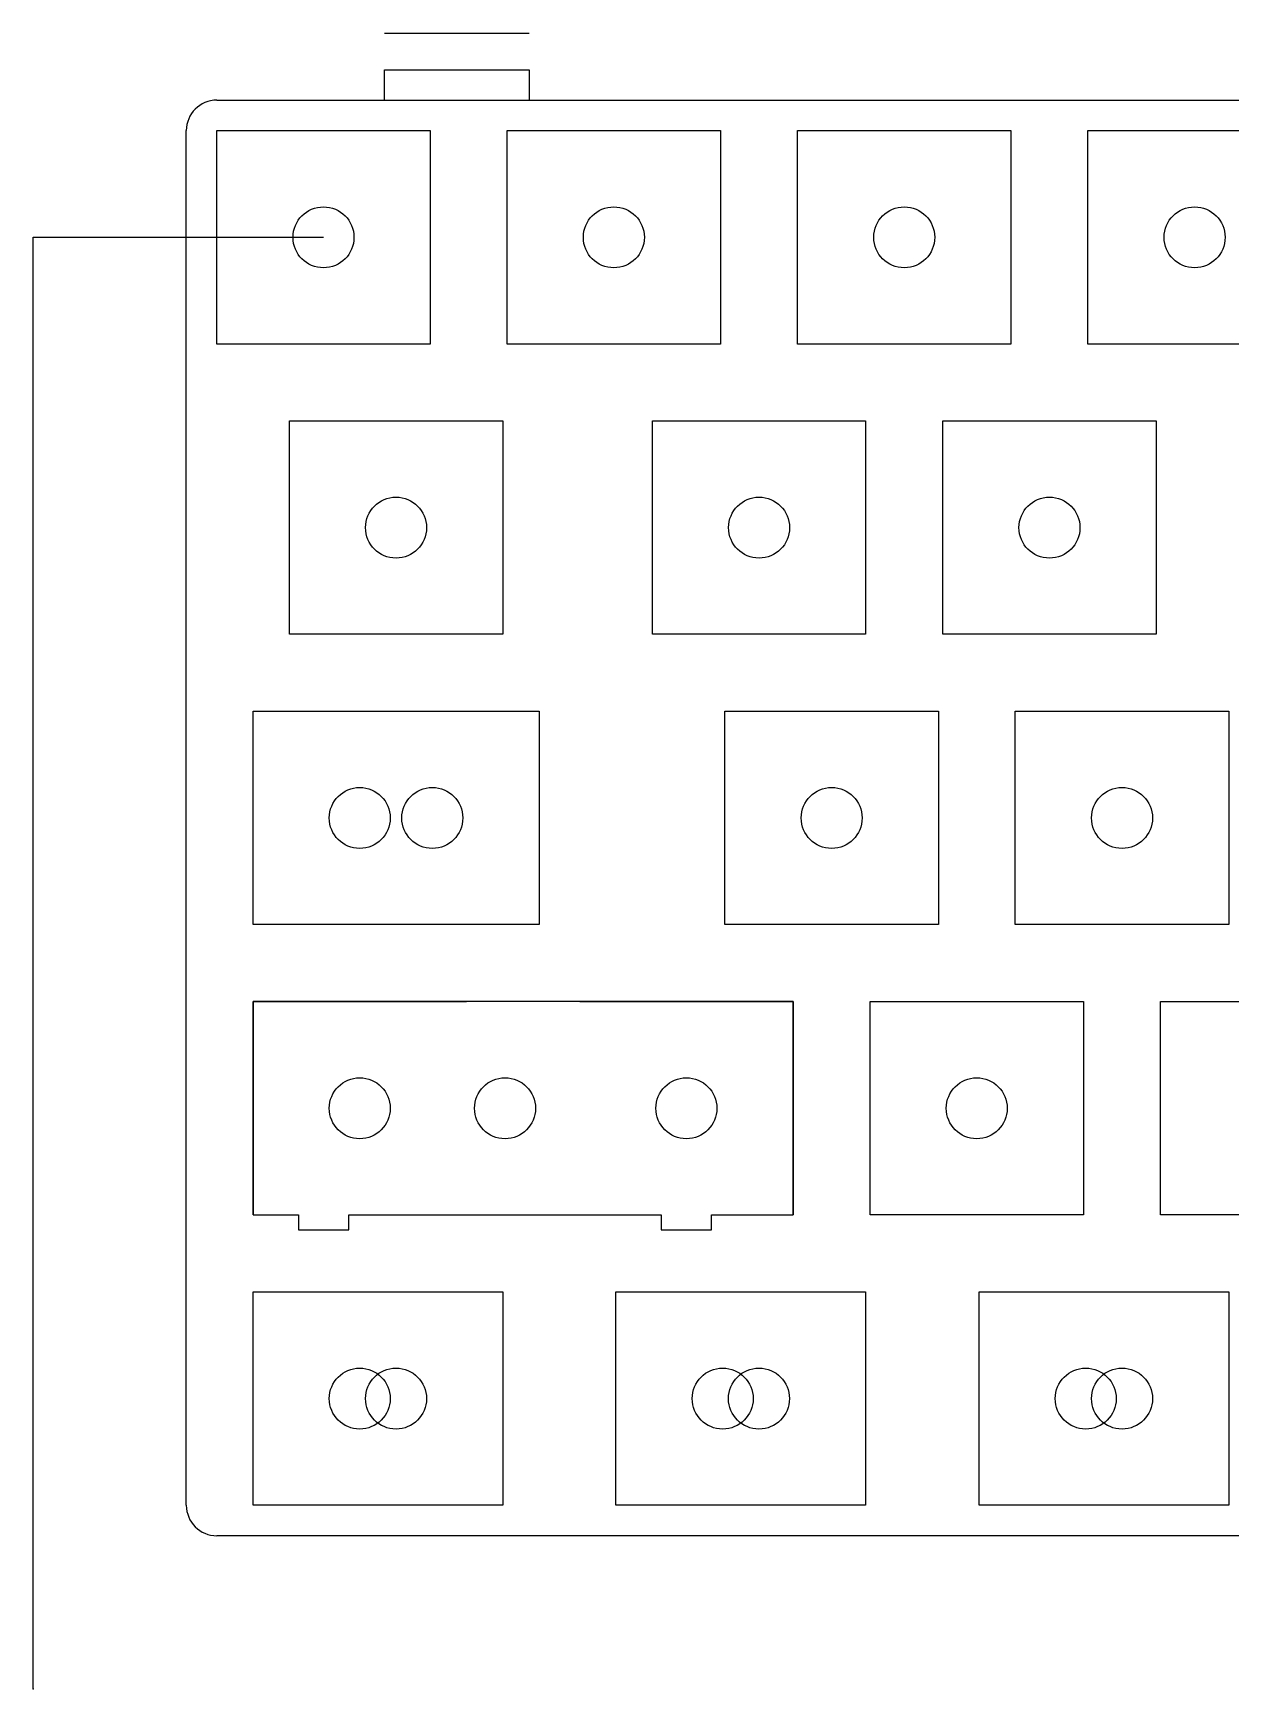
# Model space of a CAD drawing. Extents: x 0 to 295, y 0 to 113.
# Drawn here: x 0 to 78.6, y 0 to 108.7 of the extents above; entities that cross this region are included whole.
import ezdxf

# ---------------------------------------------------------------- set-up
doc = ezdxf.new("R2010")
doc.units = 0
doc.header["$MEASUREMENT"] = 0

msp = doc.modelspace()

# ---------------------------------------------------------------- linework, layer by layer
at = {"linetype": 'Continuous'}
for p, q in [((23.05, 108.65), (32.55, 108.65)), ((23.05, 104.25), (23.05, 106.25)), ((23.05, 106.25), (32.55, 106.25)), ((32.55, 106.25), (32.55, 104.25)), ((12.05, 104.25), (292.75, 104.25)), ((10.05, 95.25), (10.05, 102.25)), ((0, 0), (0, 95.25)), ((0, 95.25), (19.05, 95.25)), ((10.05, 12.05), (10.05, 95.25)), ((292.75, 10.05), (12.05, 10.05))]:
    msp.add_line(p, q, dxfattribs=at)
at = {"color": 0}
for p, q in [((12.05, 102.25), (26.05, 102.25)), ((12.05, 88.25), (12.05, 102.25)), ((26.05, 102.25), (26.05, 88.25)), ((31.1, 102.25), (45.1, 102.25)), ((31.1, 88.25), (31.1, 102.25)), ((31.1, 102.25), (45.1, 102.25)), ((31.1, 88.25), (31.1, 102.25)), ((45.1, 102.25), (45.1, 88.25)), ((45.1, 102.25), (45.1, 88.25)), ((50.15, 102.25), (64.15, 102.25)), ((50.15, 88.25), (50.15, 102.25)), ((50.15, 102.25), (64.15, 102.25)), ((50.15, 88.25), (50.15, 102.25)), ((64.15, 102.25), (64.15, 88.25)), ((64.15, 102.25), (64.15, 88.25)), ((69.2, 102.25), (83.2, 102.25)), ((69.2, 88.25), (69.2, 102.25)), ((69.2, 102.25), (83.2, 102.25)), ((69.2, 88.25), (69.2, 102.25)), ((26.05, 88.25), (12.05, 88.25)), ((45.1, 88.25), (31.1, 88.25)), ((45.1, 88.25), (31.1, 88.25)), ((64.15, 88.25), (50.15, 88.25)), ((64.15, 88.25), (50.15, 88.25)), ((83.2, 88.25), (69.2, 88.25)), ((83.2, 88.25), (69.2, 88.25)), ((16.81, 83.2), (30.81, 83.2)), ((16.81, 69.2), (16.81, 83.2)), ((16.81, 83.2), (30.81, 83.2)), ((16.81, 69.2), (16.81, 83.2)), ((30.81, 83.2), (30.81, 69.2)), ((30.81, 83.2), (30.81, 69.2)), ((40.63, 83.2), (54.62, 83.2)), ((40.63, 69.2), (40.63, 83.2)), ((40.63, 83.2), (54.62, 83.2)), ((40.63, 69.2), (40.63, 83.2)), ((54.62, 83.2), (54.62, 69.2)), ((54.62, 83.2), (54.62, 69.2)), ((59.68, 83.2), (73.67, 83.2)), ((59.68, 69.2), (59.68, 83.2)), ((59.68, 83.2), (73.67, 83.2)), ((59.68, 69.2), (59.68, 83.2)), ((73.67, 83.2), (73.67, 69.2)), ((73.67, 83.2), (73.67, 69.2)), ((30.81, 69.2), (16.81, 69.2)), ((30.81, 69.2), (16.81, 69.2)), ((54.62, 69.2), (40.63, 69.2)), ((54.62, 69.2), (40.63, 69.2)), ((73.67, 69.2), (59.68, 69.2)), ((73.67, 69.2), (59.68, 69.2)), ((14.43, 64.15), (33.19, 64.15)), ((14.43, 50.15), (14.43, 64.15)), ((14.43, 64.15), (28.43, 64.15)), ((14.43, 50.15), (14.43, 64.15)), ((19.19, 64.15), (33.19, 64.15)), ((33.19, 64.15), (33.19, 50.15)), ((33.19, 64.15), (33.19, 50.15)), ((45.39, 64.15), (59.39, 64.15)), ((45.39, 50.15), (45.39, 64.15)), ((45.39, 64.15), (59.39, 64.15)), ((45.39, 50.15), (45.39, 64.15)), ((59.39, 64.15), (59.39, 50.15)), ((59.39, 64.15), (59.39, 50.15)), ((64.44, 64.15), (78.44, 64.15)), ((64.44, 50.15), (64.44, 64.15)), ((64.44, 64.15), (78.44, 64.15)), ((64.44, 50.15), (64.44, 64.15)), ((78.44, 64.15), (78.44, 50.15)), ((78.44, 64.15), (78.44, 50.15)), ((33.19, 50.15), (14.43, 50.15)), ((28.43, 50.15), (14.43, 50.15)), ((33.19, 50.15), (19.19, 50.15)), ((59.39, 50.15), (45.39, 50.15)), ((59.39, 50.15), (45.39, 50.15)), ((78.44, 50.15), (64.44, 50.15)), ((78.44, 50.15), (64.44, 50.15)), ((14.43, 45.1), (14.43, 31.1)), ((49.86, 45.1), (14.43, 45.1)), ((14.43, 45.1), (28.43, 45.1)), ((14.43, 31.1), (14.43, 45.1)), ((35.86, 45.1), (49.86, 45.1)), ((49.86, 31.1), (49.86, 45.1)), ((49.86, 45.1), (49.86, 31.1)), ((54.91, 45.1), (68.91, 45.1)), ((54.91, 31.1), (54.91, 45.1)), ((54.91, 45.1), (68.91, 45.1)), ((54.91, 31.1), (54.91, 45.1)), ((68.91, 45.1), (68.91, 31.1)), ((68.91, 45.1), (68.91, 31.1)), ((73.96, 45.1), (87.96, 45.1)), ((73.96, 31.1), (73.96, 45.1)), ((73.96, 45.1), (87.96, 45.1)), ((73.96, 31.1), (73.96, 45.1)), ((14.43, 31.1), (17.41, 31.1)), ((17.41, 31.1), (17.41, 30.13)), ((20.71, 30.13), (20.71, 31.1)), ((20.71, 31.1), (41.21, 31.1)), ((41.21, 31.1), (41.21, 30.13)), ((44.51, 30.13), (44.51, 31.1)), ((44.51, 31.1), (49.86, 31.1)), ((68.91, 31.1), (54.91, 31.1)), ((68.91, 31.1), (54.91, 31.1)), ((87.96, 31.1), (73.96, 31.1)), ((87.96, 31.1), (73.96, 31.1)), ((17.41, 30.13), (20.71, 30.13)), ((41.21, 30.13), (44.51, 30.13)), ((14.43, 26.05), (30.81, 26.05)), ((14.43, 12.05), (14.43, 26.05)), ((14.43, 26.05), (28.43, 26.05)), ((14.43, 12.05), (14.43, 26.05)), ((16.81, 26.05), (30.81, 26.05)), ((30.81, 26.05), (30.81, 12.05)), ((30.81, 26.05), (30.81, 12.05)), ((38.24, 26.05), (54.62, 26.05)), ((38.24, 12.05), (38.24, 26.05)), ((38.24, 26.05), (52.24, 26.05)), ((38.24, 12.05), (38.24, 26.05)), ((40.63, 26.05), (54.62, 26.05)), ((54.62, 26.05), (54.62, 12.05)), ((54.62, 26.05), (54.62, 12.05)), ((62.06, 26.05), (78.44, 26.05)), ((62.06, 12.05), (62.06, 26.05)), ((62.06, 26.05), (76.06, 26.05)), ((62.06, 12.05), (62.06, 26.05)), ((64.44, 26.05), (78.44, 26.05)), ((78.44, 26.05), (78.44, 12.05)), ((78.44, 26.05), (78.44, 12.05)), ((30.81, 12.05), (14.43, 12.05)), ((28.43, 12.05), (14.43, 12.05)), ((30.81, 12.05), (16.81, 12.05)), ((54.62, 12.05), (38.24, 12.05)), ((52.24, 12.05), (38.24, 12.05)), ((54.62, 12.05), (40.63, 12.05)), ((78.44, 12.05), (62.06, 12.05)), ((76.06, 12.05), (62.06, 12.05)), ((78.44, 12.05), (64.44, 12.05))]:
    msp.add_line(p, q, dxfattribs=at)
at = {"linetype": 'Continuous'}
for centre in [(19.05, 95.25), (38.1, 95.25), (57.15, 95.25), (76.2, 95.25), (23.81, 76.2), (47.63, 76.2), (66.68, 76.2), (21.43, 57.15), (26.19, 57.15), (52.39, 57.15), (71.44, 57.15), (21.43, 38.1), (30.96, 38.1), (42.86, 38.1), (61.91, 38.1), (21.43, 19.05), (23.81, 19.05), (45.24, 19.05), (47.62, 19.05), (69.06, 19.05), (71.44, 19.05)]:
    msp.add_circle(centre, 2, dxfattribs=at)
for centre, start, end in [((12.05, 102.25), 90, 180), ((12.05, 12.05), 180, 270)]:
    msp.add_arc(centre, 2, start, end, dxfattribs=at)
msp.add_point((0, 0), dxfattribs=at)
msp.add_point((0, 0), dxfattribs=at)

doc.saveas('drawing.dxf')
